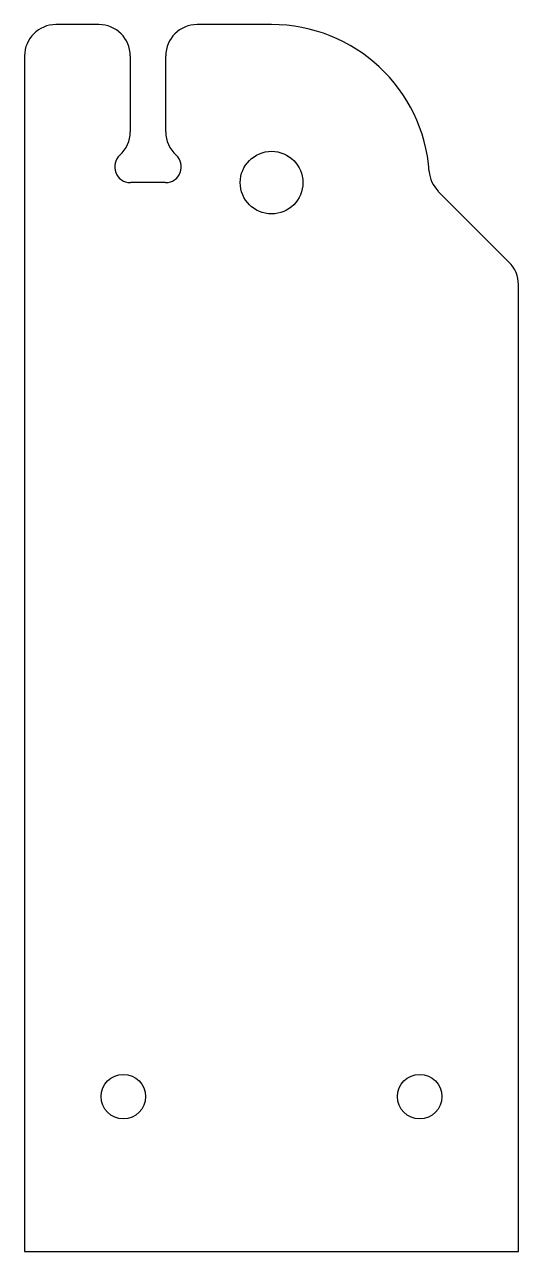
# Model space of a CAD drawing. Header units: millimetres. Extents: x -24 to 26, y -59 to 65.
import ezdxf

# ---------------------------------------------------------------- set-up
doc = ezdxf.new("R2010")
doc.units = ezdxf.units.MM

msp = doc.modelspace()

# ---------------------------------------------------------------- linework, layer by layer
for p, q in [((-16.85, 64.94), (-21.21, 64.94)), ((0.62, 64.94), (-6.92, 64.94)), ((-24.38, 61.77), (-24.38, -59.23)), ((-13.67, 54.08), (-13.67, 61.77)), ((-10.1, 61.77), (-10.1, 54.08)), ((-10.1, 48.94), (-13.67, 48.94)), ((24.69, 40.87), (17.5, 48.06)), ((25.62, -59.23), (25.62, 38.63)), ((-24.38, -59.23), (25.62, -59.23))]:
    msp.add_line(p, q)
for centre, radius in [((0.62, 48.94), 3.17), ((-14.38, -43.56), 2.25), ((15.62, -43.56), 2.25)]:
    msp.add_circle(centre, radius)
for centre, radius, start, end in [((-21.21, 61.77), 3.17, -270, -180), ((-16.85, 61.77), 3.17, -360, -270), ((-6.92, 61.77), 3.17, -270, -180), ((0.62, 48.94), 16, 4.0782, 90), ((-16.85, 54.08), 3.17, -48.1897, 0), ((-6.92, 54.08), 3.17, -180, -131.8103), ((-13.67, 50.53), 1.59, 131.8103, 270), ((-10.1, 50.53), 1.59, -90, 48.1897), ((19.74, 50.31), 3.17, 184.0782, 225), ((22.44, 38.63), 3.17, -360, -315)]:
    msp.add_arc(centre, radius, start, end)

doc.saveas('drawing.dxf')
